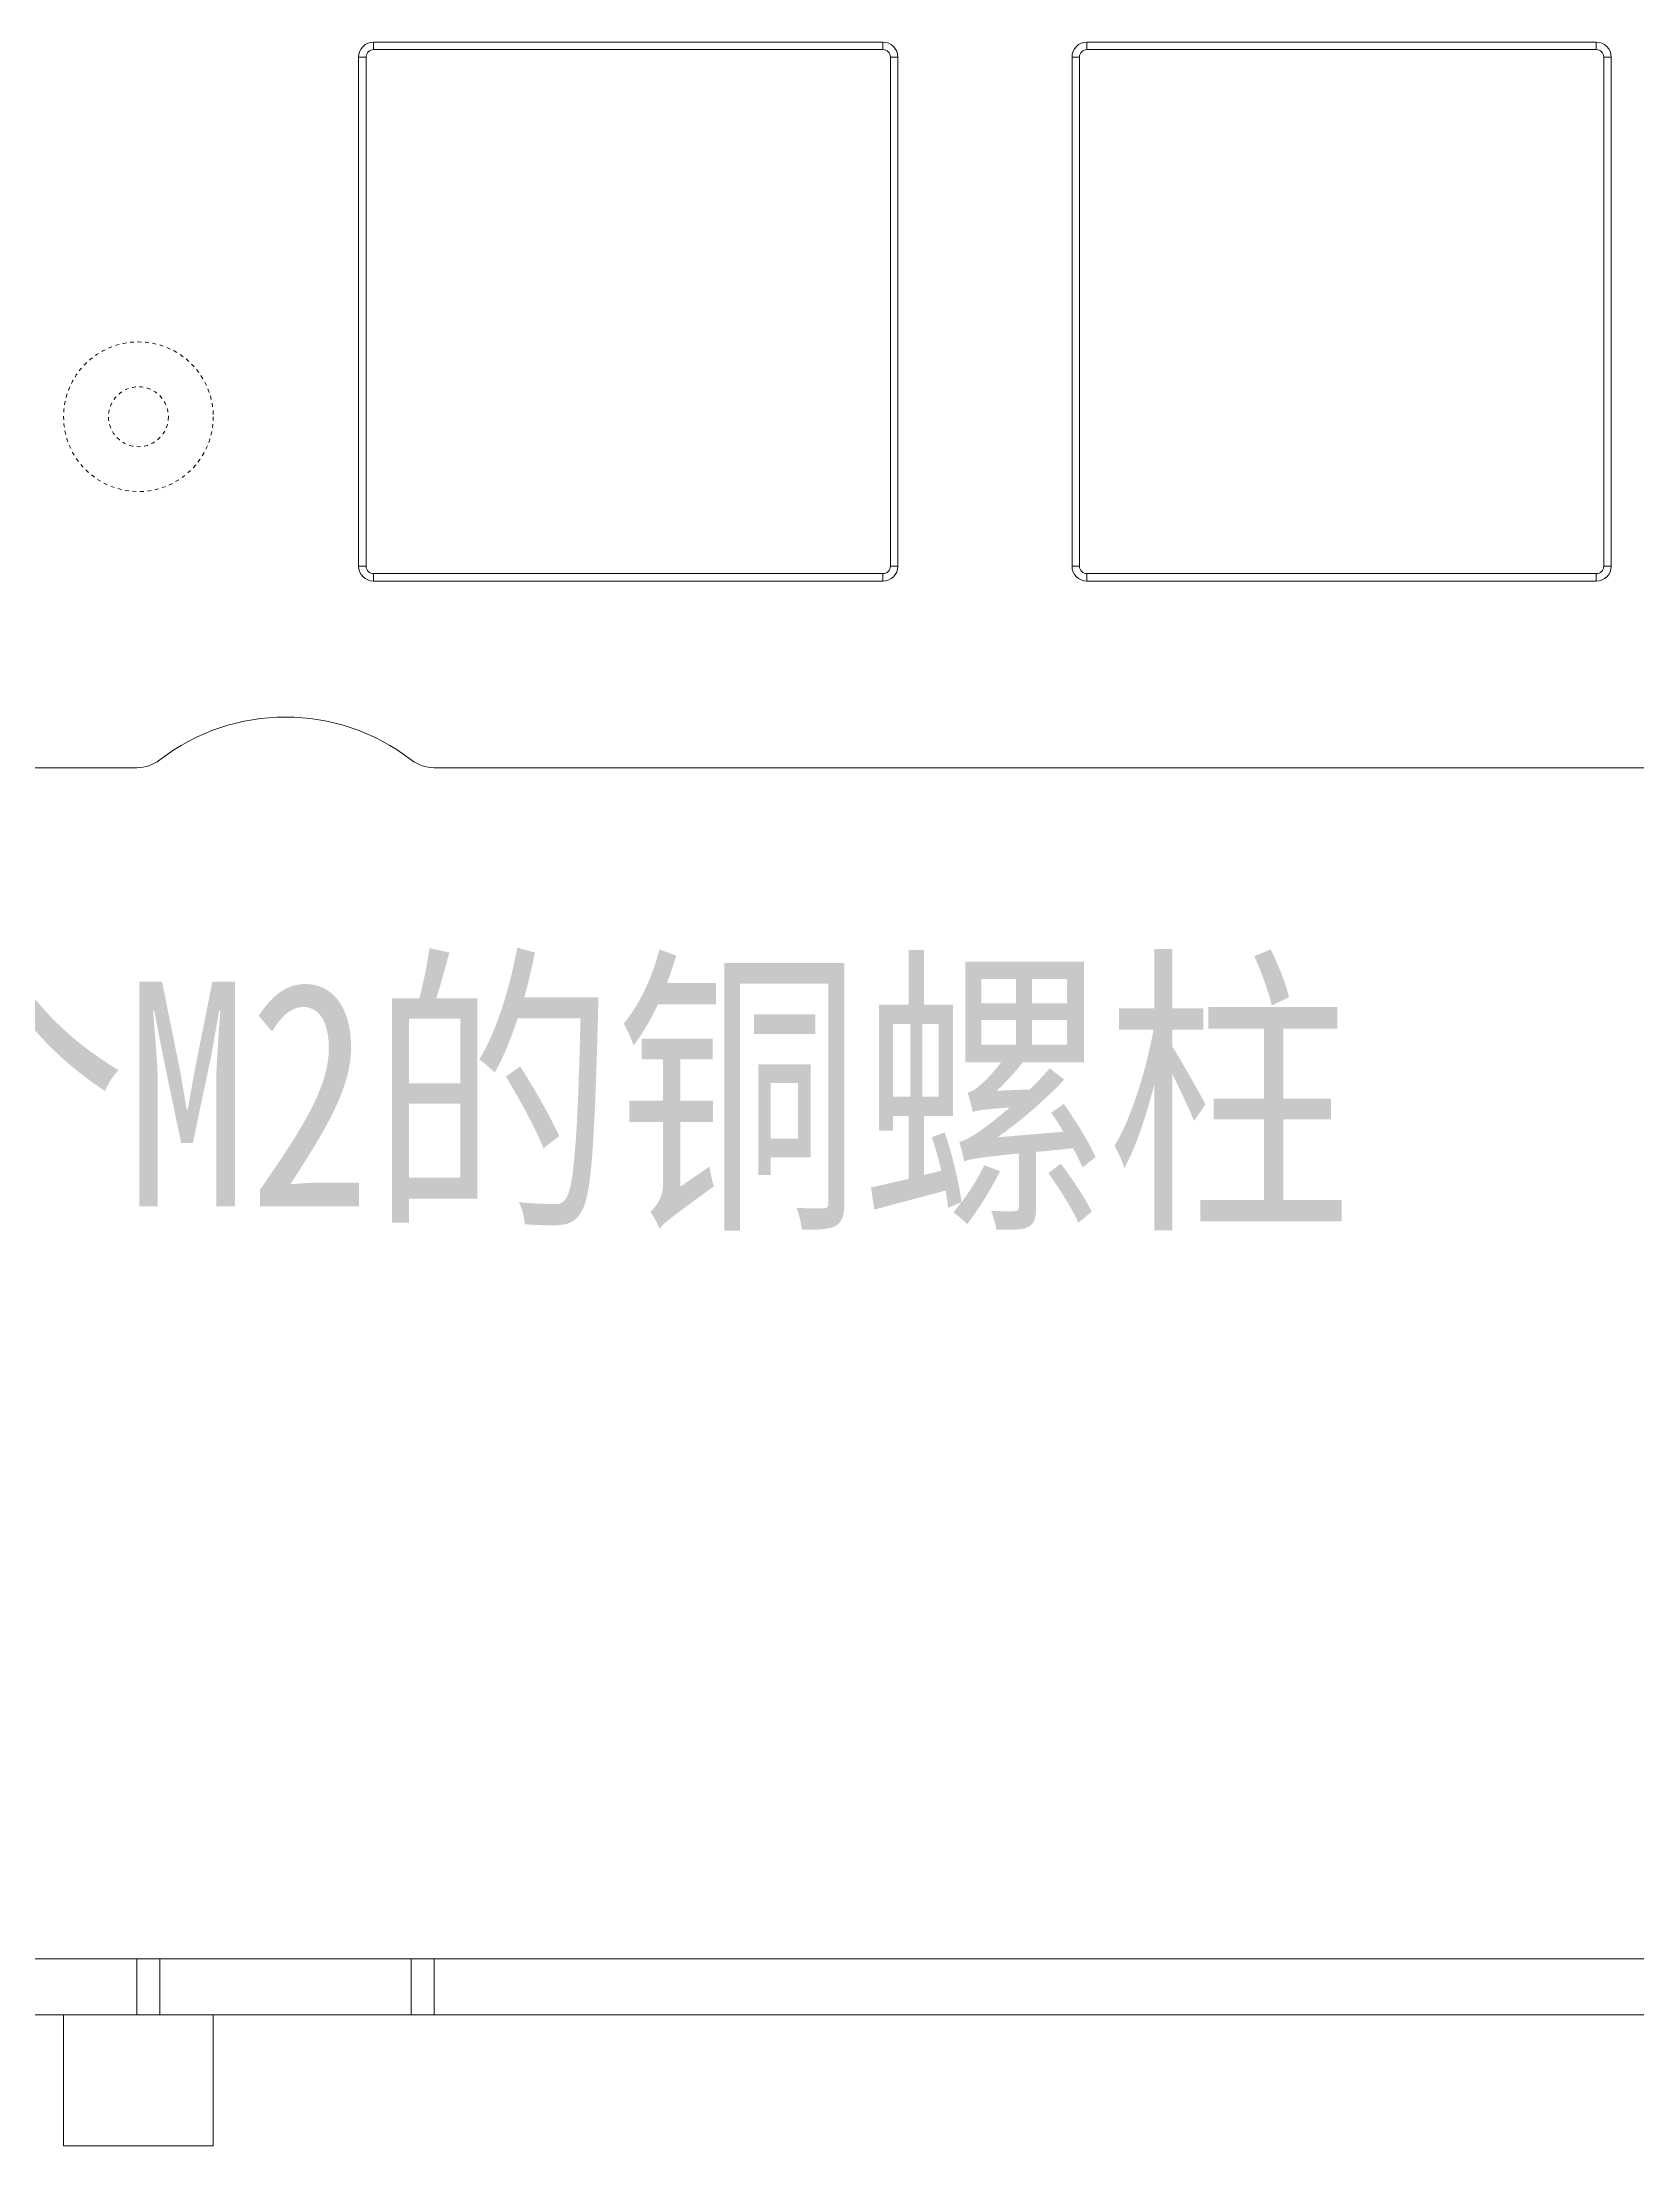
# Model space of a CAD drawing. Header units: millimetres. Extents: x 78 to 606, y -329 to -69.
# Drawn here: x 417.1 to 459.7, y -288.5 to -232.3 of the extents above; entities that cross this region are included whole.
import ezdxf

# ---------------------------------------------------------------- set-up
doc = ezdxf.new("R2010")
doc.units = ezdxf.units.MM
doc.header["$MEASUREMENT"] = 0
doc.linetypes.add('AI-Linetype-30', pattern=[0.18189, 0.090945, -0.090945])
doc.linetypes.add('AI-Linetype-31', pattern=[0.18189, 0.090945, -0.090945])
doc.layers.add('图层 1', color=7, linetype='Continuous', lineweight=0)

msp = doc.modelspace()

# ---------------------------------------------------------------- linework, layer by layer
at = {"layer": '图层 1', "color": 18, "lineweight": 5, "true_color": 0x040000}
for p, q in [((439.591, -232.327), (425.991, -232.327)), ((425.991, -232.327), (425.991, -232.527)), ((439.591, -232.527), (425.991, -232.527)), ((439.591, -232.527), (439.591, -232.327)), ((458.641, -232.327), (445.041, -232.327)), ((445.041, -232.327), (445.041, -232.527)), ((458.641, -232.527), (445.041, -232.527)), ((458.641, -232.527), (458.641, -232.327)), ((425.791, -232.727), (425.591, -232.727)), ((425.591, -232.727), (425.591, -246.327)), ((425.791, -232.727), (425.791, -246.327)), ((439.991, -232.727), (439.791, -232.727)), ((439.791, -246.327), (439.791, -232.727)), ((439.991, -246.327), (439.991, -232.727)), ((444.841, -232.727), (444.641, -232.727)), ((444.641, -232.727), (444.641, -246.327)), ((444.841, -232.727), (444.841, -246.327)), ((459.041, -232.727), (458.841, -232.727)), ((458.841, -246.327), (458.841, -232.727)), ((459.041, -246.327), (459.041, -232.727)), ((425.591, -246.327), (425.791, -246.327)), ((425.991, -246.527), (439.591, -246.527)), ((425.991, -246.527), (425.991, -246.727)), ((439.591, -246.727), (439.591, -246.527)), ((439.791, -246.327), (439.991, -246.327)), ((444.641, -246.327), (444.841, -246.327)), ((445.041, -246.527), (458.641, -246.527)), ((445.041, -246.527), (445.041, -246.727)), ((458.641, -246.727), (458.641, -246.527)), ((458.841, -246.327), (459.041, -246.327)), ((425.991, -246.727), (439.591, -246.727)), ((445.041, -246.727), (458.641, -246.727)), ((419.669, -251.711), (380.142, -251.711)), ((478.818, -251.711), (427.608, -251.711)), ((128.936, -283.527), (566.097, -283.527)), ((419.669, -285.027), (419.669, -283.527)), ((420.28, -285.027), (420.28, -283.527)), ((426.998, -283.527), (426.998, -285.027)), ((427.608, -283.527), (427.608, -285.027)), ((128.936, -285.027), (566.097, -285.027)), ((417.711, -285.027), (417.711, -288.527)), ((421.711, -285.027), (421.711, -288.527)), ((417.711, -288.527), (421.711, -288.527))]:
    msp.add_line(p, q, dxfattribs=at)
at = {"layer": '图层 1', "color": 8, "linetype": 'AI-Linetype-30', "lineweight": 5, "true_color": 0x7f8080}
msp.add_circle((419.711, -242.335), 2, dxfattribs=at)
at = {"layer": '图层 1', "color": 8, "linetype": 'AI-Linetype-31', "lineweight": 5, "true_color": 0x7f8080}
msp.add_circle((419.711, -242.335), 0.8, dxfattribs=at)
at = {"layer": '图层 1', "color": 18, "lineweight": 5, "true_color": 0x040000}
for points in [[(425.991, -232.327), (425.77, -232.327), (425.591, -232.506), (425.591, -232.727)], [(439.991, -232.727), (439.991, -232.506), (439.812, -232.327), (439.591, -232.327)], [(445.041, -232.327), (444.82, -232.327), (444.641, -232.506), (444.641, -232.727)], [(459.041, -232.727), (459.041, -232.506), (458.862, -232.327), (458.641, -232.327)], [(425.591, -246.327), (425.591, -246.548), (425.77, -246.727), (425.991, -246.727)], [(439.591, -246.727), (439.812, -246.727), (439.991, -246.548), (439.991, -246.327)], [(444.641, -246.327), (444.641, -246.548), (444.82, -246.727), (445.041, -246.727)], [(458.641, -246.727), (458.862, -246.727), (459.041, -246.548), (459.041, -246.327)], [(426.998, -251.503), (425.019, -249.976), (422.259, -249.976), (420.28, -251.503)], [(419.669, -251.711), (419.89, -251.711), (420.105, -251.637), (420.28, -251.503)], [(426.998, -251.503), (427.173, -251.637), (427.387, -251.711), (427.608, -251.711)]]:
    msp.add_open_spline(points, degree=3, dxfattribs=at)
for points in [[(425.991, -232.527), (425.88, -232.527), (425.791, -232.616), (425.791, -232.727), (425.791, -232.727), (425.791, -232.727), (425.791, -232.727)], [(439.791, -232.727), (439.791, -232.616), (439.701, -232.527), (439.591, -232.527), (439.591, -232.527), (439.591, -232.527), (439.591, -232.527)], [(445.041, -232.527), (444.93, -232.527), (444.841, -232.616), (444.841, -232.727), (444.841, -232.727), (444.841, -232.727), (444.841, -232.727)], [(458.841, -232.727), (458.841, -232.616), (458.751, -232.527), (458.641, -232.527), (458.641, -232.527), (458.641, -232.527), (458.641, -232.527)], [(425.791, -246.327), (425.791, -246.437), (425.88, -246.527), (425.991, -246.527), (425.991, -246.527), (425.991, -246.527), (425.991, -246.527)], [(439.591, -246.527), (439.701, -246.527), (439.791, -246.437), (439.791, -246.327), (439.791, -246.327), (439.791, -246.327), (439.791, -246.327)], [(444.841, -246.327), (444.841, -246.437), (444.93, -246.527), (445.041, -246.527), (445.041, -246.527), (445.041, -246.527), (445.041, -246.527)], [(458.641, -246.527), (458.751, -246.527), (458.841, -246.437), (458.841, -246.327), (458.841, -246.327), (458.841, -246.327), (458.841, -246.327)]]:
    msp.add_open_spline(points, degree=3, knots=[0, 0, 0, 0, 1, 1, 1, 2, 2, 2, 2], dxfattribs=at)

# ---------------------------------------------------------------- texts
at = {"layer": '图层 1', "insert": (393.209, -264.095), "char_height": 0.2, "attachment_point": 7}
msp.add_mtext('\\C75;\\c2996330;\\FSimSun|b0|i0|c1;\\H6.000000;\\W0.800000;内镶16个M2的铜螺柱', dxfattribs=at)

doc.saveas('drawing.dxf')
